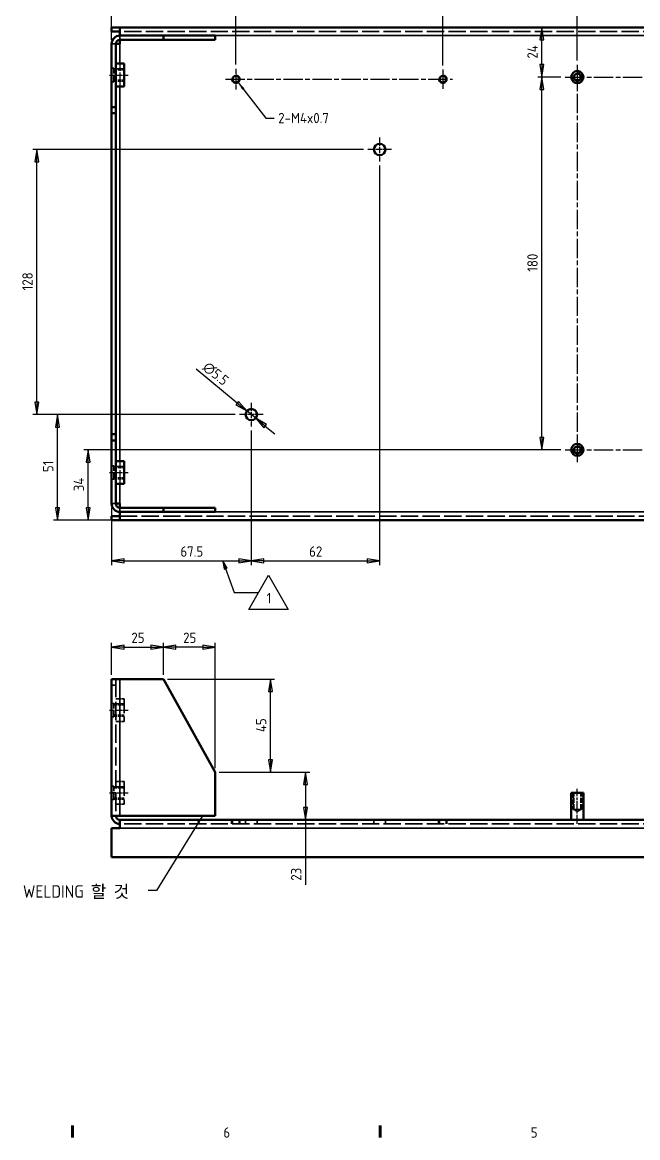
# Model space of a CAD drawing. Header units: millimetres. Extents: x 0 to 1188, y 0 to 840.
# Drawn here: x 273 to 570, y 14 to 553 of the extents above; entities that cross this region are included whole.
import ezdxf

# ---------------------------------------------------------------- set-up
doc = ezdxf.new("R2010")
doc.units = ezdxf.units.MM
doc.header["$LTSCALE"] = 2
doc.linetypes.add('CHAIN', pattern=[0.3543, 0.2362, -0.0295, 0.0591, -0.0295])
doc.linetypes.add('DASHED', pattern=[0.2067, 0.1654, -0.0413])
doc.layers.get('0').update_dxf_attribs({"lineweight": 25})
for name, color, linetype, lineweight in [('가려진 것(ISO)', 5, 'DASHED', 35), ('가려진 좁은 것(ISO)', 5, 'DASHED', 25), ('가시적인 것(ISO)', 7, 'Continuous', 50), ('가시적인 좁은 것(ISO)', 1, 'Continuous', 35), ('경계(ISO)', 7, 'Continuous', 70), ('기호(ISO)', 7, 'Continuous', 25), ('중심 표식(ISO)', 1, 'Continuous', 25), ('중심선(ISO)', 1, 'Continuous', 25), ('치수(ISO)', 7, 'Continuous', 25)]:
    doc.layers.add(name, color=color, linetype=linetype, lineweight=lineweight)
doc.styles.add('ISO ProportionalPSTEK', font='isocp.shx')
doc.dimstyles.new('PSTEK', dxfattribs={"dimscale": 2, "dimtxt": 2.5, "dimasz": 3, "dimexe": 1, "dimexo": 1, "dimgap": 1, "dimtad": 1, "dimrnd": 1e-08, "dimdsep": 46, "dimtxsty": 'ISO ProportionalPSTEK', "dimblk": 'Filled-1', "dimcen": 0.09, "dimdle": 10, "dimclrd": 3, "dimclre": 3, "dimclrt": 1, "dimadec": 1, "dimazin": 2, "dimtfac": 1, "dimtmove": 0, "dimatfit": 3, "dimfxl": 0, "dimtolj": 1, "dimlwd": -1, "dimlwe": -1, "dimarcsym": 0})
doc.dimstyles.new('PSTEK$7', dxfattribs={"dimscale": 2, "dimtxt": 2.5, "dimasz": 2, "dimexe": 1, "dimexo": 1, "dimgap": 1, "dimtad": 1, "dimrnd": 1e-08, "dimdsep": 46, "dimtxsty": 'ISO ProportionalPSTEK', "dimblk": 'Filled-1', "dimcen": 0.09, "dimdle": 10, "dimclrd": 3, "dimclre": 3, "dimclrt": 1, "dimadec": 1, "dimazin": 2, "dimtfac": 1, "dimtmove": 0, "dimatfit": 3, "dimfxl": 0, "dimtolj": 1, "dimlwd": -1, "dimlwe": -1, "dimarcsym": 0})

# ---------------------------------------------------------------- blocks, each defined once
blk = doc.blocks.new('경계 Default Border')
at = {"layer": '경계(ISO)'}
for p, q in [((148.5, 10), (148.5, 7.1)), ((222.75, 10), (222.75, 7.1))]:
    blk.add_line(p, q, dxfattribs=at)
at = {"layer": '경계(ISO)', "color": 1, "char_height": 2.5, "attachment_point": 7, "style": 'ISO ProportionalPSTEK'}
for s, insert in [('6', (184.91, 7.08)), ('5', (259.16, 7.08))]:
    blk.add_mtext(s, dxfattribs=dict(at, insert=insert))
blk = doc.blocks.new('Filled-1')
at = {"color": 0}
for p, q in [((0, 0), (-1, 0.167)), ((-1, 0.167), (-1, -0.167)), ((-1, 0), (0, 0)), ((-1, -0.167), (0, 0))]:
    blk.add_line(p, q, dxfattribs=at)
at = {"color": 0, "flags": 128}
blk.add_lwpolyline([(-1, -0.167), (0, 0)], dxfattribs=at)
at = {"color": 0}
blk.add_solid([(-1, -0.167), (0, 0), (-1, 0.167), (-1, -0.167)], dxfattribs=at)
blk = doc.blocks.new('*D14')
at = {"layer": 'Defpoints', "color": 0}
for p in [(540.82, 566.3), (315.82, 542.35), (540.82, 532.3)]:
    blk.add_point(p, dxfattribs=at)
at = {"layer": '치수(ISO)', "color": 3}
for p, q in [((315.82, 544.35), (315.82, 568.3)), ((321.82, 566.3), (534.82, 566.3)), ((540.82, 534.3), (540.82, 568.3))]:
    blk.add_line(p, q, dxfattribs=at)
at = {"layer": '치수(ISO)', "color": 3, "xscale": 6, "yscale": 6, "zscale": 6, "rotation": 180}
blk.add_blockref('Filled-1', (315.82, 566.3), dxfattribs=at)
at = {"layer": '치수(ISO)', "color": 3, "xscale": 6, "yscale": 6, "zscale": 6}
blk.add_blockref('Filled-1', (540.82, 566.3), dxfattribs=at)
at = {"layer": '치수(ISO)', "color": 1, "insert": (423.65, 573.3), "char_height": 5, "attachment_point": 1, "style": 'ISO ProportionalPSTEK'}
blk.add_mtext('\\A1;225', dxfattribs=at)
blk = doc.blocks.new('*D15')
at = {"layer": 'Defpoints', "color": 0}
for p in [(587.82, 566.3), (540.82, 532.3), (587.82, 482.3)]:
    blk.add_point(p, dxfattribs=at)
at = {"layer": '치수(ISO)', "color": 3}
for p, q in [((540.82, 534.3), (540.82, 568.3)), ((546.82, 566.3), (581.82, 566.3)), ((587.82, 484.3), (587.82, 568.3))]:
    blk.add_line(p, q, dxfattribs=at)
at = {"layer": '치수(ISO)', "color": 3, "xscale": 6, "yscale": 6, "zscale": 6, "rotation": 180}
blk.add_blockref('Filled-1', (540.82, 566.3), dxfattribs=at)
at = {"layer": '치수(ISO)', "color": 3, "xscale": 6, "yscale": 6, "zscale": 6}
blk.add_blockref('Filled-1', (587.82, 566.3), dxfattribs=at)
at = {"layer": '치수(ISO)', "color": 1, "insert": (554.34, 573.3), "char_height": 5, "attachment_point": 1, "style": 'ISO ProportionalPSTEK'}
blk.add_mtext('\\A1;47', dxfattribs=at)
blk = doc.blocks.new('*D27')
at = {"layer": 'Defpoints', "color": 0}
for p in [(304.48, 346.35), (534.87, 346.35), (319.82, 312.35)]:
    blk.add_point(p, dxfattribs=at)
at = {"layer": '치수(ISO)', "color": 3}
for p, q in [((532.87, 346.35), (302.48, 346.35)), ((304.48, 318.35), (304.48, 340.35)), ((317.82, 312.35), (302.48, 312.35))]:
    blk.add_line(p, q, dxfattribs=at)
at = {"layer": '치수(ISO)', "color": 3, "xscale": 6, "yscale": 6, "zscale": 6}
for p, rotation in [((304.48, 346.35), 90), ((304.48, 312.35), 270)]:
    blk.add_blockref('Filled-1', p, dxfattribs=dict(at, rotation=rotation))
at = {"layer": '치수(ISO)', "color": 1, "insert": (297.48, 326.35), "char_height": 5, "attachment_point": 1, "rotation": 90, "style": 'ISO ProportionalPSTEK'}
blk.add_mtext('\\A1;34', dxfattribs=at)
blk = doc.blocks.new('*D28')
at = {"layer": 'Defpoints', "color": 0}
for p in [(319.82, 550.35), (523.66, 550.35), (534.87, 526.35)]:
    blk.add_point(p, dxfattribs=at)
at = {"layer": '치수(ISO)', "color": 3}
for p, q in [((523.66, 532.35), (523.66, 544.35)), ((532.87, 526.35), (521.66, 526.35))]:
    blk.add_line(p, q, dxfattribs=at)
at = {"layer": '치수(ISO)', "color": 3, "xscale": 6, "yscale": 6, "zscale": 6}
for p, rotation in [((523.66, 550.35), 90), ((523.66, 526.35), 270)]:
    blk.add_blockref('Filled-1', p, dxfattribs=dict(at, rotation=rotation))
at = {"layer": '치수(ISO)', "color": 1, "insert": (516.66, 535.29), "char_height": 5, "attachment_point": 1, "rotation": 90, "style": 'ISO ProportionalPSTEK'}
blk.add_mtext('\\A1;24', dxfattribs=at)
blk = doc.blocks.new('*D29')
at = {"layer": 'Defpoints', "color": 0}
for p in [(523.66, 526.35), (534.87, 526.35), (534.87, 346.35)]:
    blk.add_point(p, dxfattribs=at)
at = {"layer": '치수(ISO)', "color": 3}
for p, q in [((532.87, 526.35), (521.66, 526.35)), ((523.66, 352.35), (523.66, 520.35)), ((532.87, 346.35), (521.66, 346.35))]:
    blk.add_line(p, q, dxfattribs=at)
at = {"layer": '치수(ISO)', "color": 3, "xscale": 6, "yscale": 6, "zscale": 6}
for p, rotation in [((523.66, 526.35), 90), ((523.66, 346.35), 270)]:
    blk.add_blockref('Filled-1', p, dxfattribs=dict(at, rotation=rotation))
at = {"layer": '치수(ISO)', "color": 1, "insert": (516.66, 432.35), "char_height": 5, "attachment_point": 1, "rotation": 90, "style": 'ISO ProportionalPSTEK'}
blk.add_mtext('\\A1;180', dxfattribs=at)
blk = doc.blocks.new('*D41')
at = {"layer": 'Defpoints', "color": 0}
for p in [(340.82, 251.06), (315.82, 235.65), (340.82, 235.65)]:
    blk.add_point(p, dxfattribs=at)
at = {"layer": '치수(ISO)', "color": 3}
for p, q in [((315.82, 237.65), (315.82, 253.06)), ((321.82, 251.06), (334.82, 251.06)), ((340.82, 237.65), (340.82, 253.06))]:
    blk.add_line(p, q, dxfattribs=at)
at = {"layer": '치수(ISO)', "color": 3, "xscale": 6, "yscale": 6, "zscale": 6, "rotation": 180}
blk.add_blockref('Filled-1', (315.82, 251.06), dxfattribs=at)
at = {"layer": '치수(ISO)', "color": 3, "xscale": 6, "yscale": 6, "zscale": 6}
blk.add_blockref('Filled-1', (340.82, 251.06), dxfattribs=at)
at = {"layer": '치수(ISO)', "color": 1, "insert": (325.4, 258.07), "char_height": 5, "attachment_point": 1, "style": 'ISO ProportionalPSTEK'}
blk.add_mtext('\\A1;25', dxfattribs=at)
blk = doc.blocks.new('*D42')
at = {"layer": 'Defpoints', "color": 0}
for p in [(340.82, 251.06), (340.82, 235.65), (365.82, 190.65)]:
    blk.add_point(p, dxfattribs=at)
at = {"layer": '치수(ISO)', "color": 3}
for p, q in [((340.82, 237.65), (340.82, 253.06)), ((359.82, 251.06), (346.82, 251.06)), ((365.82, 192.65), (365.82, 253.06))]:
    blk.add_line(p, q, dxfattribs=at)
at = {"layer": '치수(ISO)', "color": 3, "xscale": 6, "yscale": 6, "zscale": 6, "rotation": 180}
blk.add_blockref('Filled-1', (340.82, 251.06), dxfattribs=at)
at = {"layer": '치수(ISO)', "color": 3, "xscale": 6, "yscale": 6, "zscale": 6}
blk.add_blockref('Filled-1', (365.82, 251.06), dxfattribs=at)
at = {"layer": '치수(ISO)', "color": 1, "insert": (350.4, 258.07), "char_height": 5, "attachment_point": 1, "style": 'ISO ProportionalPSTEK'}
blk.add_mtext('\\A1;25', dxfattribs=at)
blk = doc.blocks.new('*D43')
at = {"layer": 'Defpoints', "color": 0}
for p in [(340.82, 235.65), (392.58, 235.65), (365.82, 190.65)]:
    blk.add_point(p, dxfattribs=at)
at = {"layer": '치수(ISO)', "color": 3}
for p, q in [((342.82, 235.65), (394.58, 235.65)), ((392.58, 196.65), (392.58, 229.65)), ((367.82, 190.65), (394.58, 190.65))]:
    blk.add_line(p, q, dxfattribs=at)
at = {"layer": '치수(ISO)', "color": 3, "xscale": 6, "yscale": 6, "zscale": 6}
for p, rotation in [((392.58, 235.65), 90), ((392.58, 190.65), 270)]:
    blk.add_blockref('Filled-1', p, dxfattribs=dict(at, rotation=rotation))
at = {"layer": '치수(ISO)', "color": 1, "insert": (385.58, 210.05), "char_height": 5, "attachment_point": 1, "rotation": 90, "style": 'ISO ProportionalPSTEK'}
blk.add_mtext('\\A1;45', dxfattribs=at)
blk = doc.blocks.new('*D44')
at = {"layer": 'Defpoints', "color": 0}
for p in [(365.82, 190.65), (409.52, 190.65), (401.47, 167.65)]:
    blk.add_point(p, dxfattribs=at)
at = {"layer": '치수(ISO)', "color": 3}
for p, q in [((367.82, 190.65), (411.52, 190.65)), ((409.52, 184.65), (409.52, 173.65)), ((409.52, 167.65), (409.52, 136.25))]:
    blk.add_line(p, q, dxfattribs=at)
at = {"layer": '치수(ISO)', "color": 3, "xscale": 6, "yscale": 6, "zscale": 6}
for p, rotation in [((409.52, 190.65), 90), ((409.52, 167.65), 270)]:
    blk.add_blockref('Filled-1', p, dxfattribs=dict(at, rotation=rotation))
at = {"layer": '치수(ISO)', "color": 1, "insert": (402.52, 138.25), "char_height": 5, "attachment_point": 1, "rotation": 90, "style": 'ISO ProportionalPSTEK'}
blk.add_mtext('\\A1;23', dxfattribs=at)
blk = doc.blocks.new('*D48')
at = {"layer": 'Defpoints', "color": 0}
for p in [(1075.82, 597.89), (315.82, 550.35), (1075.82, 548.35)]:
    blk.add_point(p, dxfattribs=at)
at = {"layer": '치수(ISO)', "color": 3}
for p, q in [((315.82, 552.35), (315.82, 599.89)), ((1075.82, 550.35), (1075.82, 599.89)), ((321.82, 597.89), (1069.82, 597.89))]:
    blk.add_line(p, q, dxfattribs=at)
at = {"layer": '치수(ISO)', "color": 3, "xscale": 6, "yscale": 6, "zscale": 6, "rotation": 180}
blk.add_blockref('Filled-1', (315.82, 597.89), dxfattribs=at)
at = {"layer": '치수(ISO)', "color": 3, "xscale": 6, "yscale": 6, "zscale": 6}
blk.add_blockref('Filled-1', (1075.82, 597.89), dxfattribs=at)
at = {"layer": '치수(ISO)', "color": 1, "insert": (611.32, 604.89), "char_height": 5, "attachment_point": 1, "style": 'ISO ProportionalPSTEK'}
blk.add_mtext('\\A1;760', dxfattribs=at)
blk = doc.blocks.new('*D62')
at = {"layer": 'Defpoints', "color": 0}
for p in [(383.32, 357.6), (315.82, 320.35), (383.32, 292.72)]:
    blk.add_point(p, dxfattribs=at)
at = {"layer": '치수(ISO)', "color": 3}
for p, q in [((383.32, 355.6), (383.32, 290.72)), ((315.82, 318.35), (315.82, 290.72)), ((321.82, 292.72), (377.32, 292.72))]:
    blk.add_line(p, q, dxfattribs=at)
at = {"layer": '치수(ISO)', "color": 3, "xscale": 6, "yscale": 6, "zscale": 6, "rotation": 180}
blk.add_blockref('Filled-1', (315.82, 292.72), dxfattribs=at)
at = {"layer": '치수(ISO)', "color": 3, "xscale": 6, "yscale": 6, "zscale": 6}
blk.add_blockref('Filled-1', (383.32, 292.72), dxfattribs=at)
at = {"layer": '치수(ISO)', "color": 1, "insert": (349.06, 299.72), "char_height": 5, "attachment_point": 1, "style": 'ISO ProportionalPSTEK'}
blk.add_mtext('\\A1;67.5', dxfattribs=at)
blk = doc.blocks.new('*D63')
at = {"layer": 'Defpoints', "color": 0}
for p in [(445.32, 485.6), (383.32, 357.6), (445.32, 292.72)]:
    blk.add_point(p, dxfattribs=at)
at = {"layer": '치수(ISO)', "color": 3}
for p, q in [((445.32, 483.6), (445.32, 290.72)), ((383.32, 355.6), (383.32, 290.72)), ((389.32, 292.72), (439.32, 292.72))]:
    blk.add_line(p, q, dxfattribs=at)
at = {"layer": '치수(ISO)', "color": 3, "xscale": 6, "yscale": 6, "zscale": 6, "rotation": 180}
blk.add_blockref('Filled-1', (383.32, 292.72), dxfattribs=at)
at = {"layer": '치수(ISO)', "color": 3, "xscale": 6, "yscale": 6, "zscale": 6}
blk.add_blockref('Filled-1', (445.32, 292.72), dxfattribs=at)
at = {"layer": '치수(ISO)', "color": 1, "insert": (411.27, 299.72), "char_height": 5, "attachment_point": 1, "style": 'ISO ProportionalPSTEK'}
blk.add_mtext('\\A1;62', dxfattribs=at)
blk = doc.blocks.new('*D64')
at = {"layer": 'Defpoints', "color": 0}
for p in [(289.69, 363.35), (377.57, 363.35), (315.82, 312.35)]:
    blk.add_point(p, dxfattribs=at)
at = {"layer": '치수(ISO)', "color": 3}
for p, q in [((375.57, 363.35), (287.69, 363.35)), ((289.69, 318.35), (289.69, 357.35)), ((313.82, 312.35), (287.69, 312.35))]:
    blk.add_line(p, q, dxfattribs=at)
at = {"layer": '치수(ISO)', "color": 3, "xscale": 6, "yscale": 6, "zscale": 6}
for p, rotation in [((289.69, 363.35), 90), ((289.69, 312.35), 270)]:
    blk.add_blockref('Filled-1', p, dxfattribs=dict(at, rotation=rotation))
at = {"layer": '치수(ISO)', "color": 1, "insert": (282.69, 335.6), "char_height": 5, "attachment_point": 1, "rotation": 90, "style": 'ISO ProportionalPSTEK'}
blk.add_mtext('\\A1;51', dxfattribs=at)
blk = doc.blocks.new('*D65')
at = {"layer": 'Defpoints', "color": 0}
for p in [(279.69, 491.35), (439.57, 491.35), (377.57, 363.35)]:
    blk.add_point(p, dxfattribs=at)
at = {"layer": '치수(ISO)', "color": 3}
for p, q in [((437.57, 491.35), (277.69, 491.35)), ((279.69, 369.35), (279.69, 485.35)), ((375.57, 363.35), (277.69, 363.35))]:
    blk.add_line(p, q, dxfattribs=at)
at = {"layer": '치수(ISO)', "color": 3, "xscale": 6, "yscale": 6, "zscale": 6}
for p, rotation in [((279.69, 491.35), 90), ((279.69, 363.35), 270)]:
    blk.add_blockref('Filled-1', p, dxfattribs=dict(at, rotation=rotation))
at = {"layer": '치수(ISO)', "color": 1, "insert": (272.69, 423.35), "char_height": 5, "attachment_point": 1, "rotation": 90, "style": 'ISO ProportionalPSTEK'}
blk.add_mtext('\\A1;128', dxfattribs=at)
blk = doc.blocks.new('*D66')
at = {"layer": 'Defpoints', "color": 0}
for p in [(381.19, 365.1), (385.44, 361.61)]:
    blk.add_point(p, dxfattribs=at)
at = {"layer": '치수(ISO)', "color": 3}
for p, q in [((376.55, 368.91), (356.66, 385.24)), ((385.44, 361.61), (381.19, 365.1)), ((390.08, 357.8), (394.72, 354))]:
    blk.add_line(p, q, dxfattribs=at)
at = {"layer": '치수(ISO)', "color": 3, "xscale": 6, "yscale": 6, "zscale": 6}
for p, rotation in [((381.19, 365.1), 320.6194264387861), ((385.44, 361.61), 140.6194264387861)]:
    blk.add_blockref('Filled-1', p, dxfattribs=dict(at, rotation=rotation))
at = {"layer": '치수(ISO)', "color": 1, "insert": (362.64, 389.38), "char_height": 5, "attachment_point": 1, "rotation": 320.6194, "style": 'ISO ProportionalPSTEK'}
blk.add_mtext('\\A1;∅5.5', dxfattribs=at)
blk = doc.blocks.new('*D70')
at = {"layer": 'Defpoints', "color": 0}
for p in [(375.82, 582.63), (315.82, 542.35), (375.82, 530.35)]:
    blk.add_point(p, dxfattribs=at)
at = {"layer": '치수(ISO)', "color": 3}
for p, q in [((315.82, 544.35), (315.82, 584.63)), ((321.82, 582.63), (369.82, 582.63)), ((375.82, 532.35), (375.82, 584.63))]:
    blk.add_line(p, q, dxfattribs=at)
at = {"layer": '치수(ISO)', "color": 3, "xscale": 6, "yscale": 6, "zscale": 6, "rotation": 180}
blk.add_blockref('Filled-1', (315.82, 582.63), dxfattribs=at)
at = {"layer": '치수(ISO)', "color": 3, "xscale": 6, "yscale": 6, "zscale": 6}
blk.add_blockref('Filled-1', (375.82, 582.63), dxfattribs=at)
at = {"layer": '치수(ISO)', "color": 1, "insert": (342.92, 589.63), "char_height": 5, "attachment_point": 1, "style": 'ISO ProportionalPSTEK'}
blk.add_mtext('\\A1;60', dxfattribs=at)
blk = doc.blocks.new('*D71')
at = {"layer": 'Defpoints', "color": 0}
for p in [(475.82, 582.63), (375.82, 530.35), (475.82, 529.97)]:
    blk.add_point(p, dxfattribs=at)
at = {"layer": '치수(ISO)', "color": 3}
for p, q in [((375.82, 532.35), (375.82, 584.63)), ((381.82, 582.63), (469.82, 582.63)), ((475.82, 531.97), (475.82, 584.63))]:
    blk.add_line(p, q, dxfattribs=at)
at = {"layer": '치수(ISO)', "color": 3, "xscale": 6, "yscale": 6, "zscale": 6, "rotation": 180}
blk.add_blockref('Filled-1', (375.82, 582.63), dxfattribs=at)
at = {"layer": '치수(ISO)', "color": 3, "xscale": 6, "yscale": 6, "zscale": 6}
blk.add_blockref('Filled-1', (475.82, 582.63), dxfattribs=at)
at = {"layer": '치수(ISO)', "color": 1, "insert": (421.82, 589.63), "char_height": 5, "attachment_point": 1, "style": 'ISO ProportionalPSTEK'}
blk.add_mtext('\\A1;100', dxfattribs=at)
blk = doc.blocks.new('리비전 태그1')
at = {"layer": '기호(ISO)', "color": 3}
for p, q in [((185.44, 144.48), (184.77, 146.36)), ((185.82, 144.61), (184.77, 146.36)), ((184.77, 146.36), (185.07, 144.34)), ((185.07, 144.34), (185.82, 144.61)), ((185.44, 144.48), (187.49, 138.75)), ((187.49, 138.75), (193.42, 138.75))]:
    blk.add_line(p, q, dxfattribs=at)
at = {"layer": '기호(ISO)'}
for p, q in [((191.04, 134.63), (195.8, 142.88)), ((195.8, 142.88), (200.56, 134.63)), ((200.56, 134.63), (191.04, 134.63))]:
    blk.add_line(p, q, dxfattribs=at)
at = {"layer": '기호(ISO)', "color": 3, "flags": 128}
blk.add_lwpolyline([(185.82, 144.61), (184.77, 146.36)], dxfattribs=at)
at = {"layer": '기호(ISO)', "color": 3}
blk.add_solid([(185.82, 144.61), (184.77, 146.36), (185.07, 144.34), (185.82, 144.61)], dxfattribs=at)
at = {"layer": '기호(ISO)', "color": 1, "insert": (195.37, 136.13), "char_height": 2.5, "attachment_point": 7, "style": 'ISO ProportionalPSTEK'}
blk.add_mtext('1', dxfattribs=at)

msp = doc.modelspace()

# ---------------------------------------------------------------- linework, layer by layer
at = {"layer": '가려진 것(ISO)', "ltscale": 25.264742}
for p, q in [((1071.817, 548.354), (319.817, 548.354)), ((319.817, 314.354), (1071.817, 314.354)), ((1071.817, 165.654), (319.817, 165.654))]:
    msp.add_line(p, q, dxfattribs=at)
at = {"layer": '가려진 것(ISO)', "ltscale": 1.904597}
for p, q in [((319.817, 546.354), (319.817, 544.354)), ((317.817, 542.354), (315.817, 542.354)), ((317.817, 320.354), (315.817, 320.354)), ((319.817, 318.354), (319.817, 316.354)), ((317.817, 232.654), (315.817, 232.654)), ((315.817, 180.654), (317.817, 180.654)), ((373.817, 167.654), (373.817, 165.654)), ((374.196, 165.654), (374.196, 167.654)), ((377.438, 165.654), (377.438, 167.654)), ((377.817, 165.654), (377.817, 167.654)), ((380.567, 165.654), (380.567, 167.654)), ((386.067, 165.654), (386.067, 167.654)), ((442.567, 165.654), (442.567, 167.654)), ((448.067, 165.654), (448.067, 167.654)), ((473.817, 167.654), (473.817, 165.654)), ((474.196, 165.654), (474.196, 167.654)), ((477.438, 165.654), (477.438, 167.654)), ((477.817, 165.654), (477.817, 167.654))]:
    msp.add_line(p, q, dxfattribs=at)
at = {"layer": '가려진 것(ISO)', "ltscale": 0.952248}
for p, q in [((316.817, 530.604), (315.817, 530.604)), ((316.817, 524.104), (315.817, 524.104)), ((316.817, 338.604), (315.817, 338.604)), ((316.817, 332.104), (315.817, 332.104)), ((316.817, 223.904), (315.817, 223.904)), ((316.817, 217.404), (315.817, 217.404)), ((316.817, 183.904), (315.817, 183.904)), ((316.817, 177.404), (315.817, 177.404))]:
    msp.add_line(p, q, dxfattribs=at)
at = {"layer": '가려진 것(ISO)', "ltscale": 9.723544}
for p, q in [((316.817, 524.104), (316.817, 530.604)), ((316.817, 332.104), (316.817, 338.604)), ((316.817, 217.404), (316.817, 223.904)), ((316.817, 177.404), (316.817, 183.904))]:
    msp.add_line(p, q, dxfattribs=at)
at = {"layer": '가려진 것(ISO)', "ltscale": 4.761642}
for p, q in [((321.817, 530.354), (316.817, 530.354)), ((316.817, 529.812), (321.817, 529.812)), ((316.817, 524.895), (321.817, 524.895)), ((316.817, 524.354), (321.817, 524.354)), ((321.817, 338.354), (316.817, 338.354)), ((316.817, 337.812), (321.817, 337.812)), ((316.817, 332.895), (321.817, 332.895)), ((316.817, 332.354), (321.817, 332.354)), ((321.817, 223.654), (316.817, 223.654)), ((316.817, 223.113), (321.817, 223.113)), ((316.817, 218.196), (321.817, 218.196)), ((316.817, 217.654), (321.817, 217.654)), ((321.817, 183.654), (316.817, 183.654)), ((316.817, 183.113), (321.817, 183.113)), ((316.817, 178.196), (321.817, 178.196)), ((316.817, 177.654), (321.817, 177.654))]:
    msp.add_line(p, q, dxfattribs=at)
at = {"layer": '가려진 것(ISO)', "ltscale": 26.608612}
msp.add_line((317.817, 235.654), (317.817, 169.654), dxfattribs=at)
at = {"layer": '가려진 것(ISO)', "ltscale": 3.809293}
for p, q in [((317.817, 226.154), (321.817, 226.154)), ((317.817, 215.154), (321.817, 215.154)), ((317.817, 186.154), (321.817, 186.154)), ((317.817, 175.154), (321.817, 175.154))]:
    msp.add_line(p, q, dxfattribs=at)
at = {"layer": '가려진 것(ISO)', "ltscale": 20.898355}
for p, q in [((321.817, 226.154), (321.817, 215.154)), ((321.817, 186.154), (321.817, 175.154))]:
    msp.add_line(p, q, dxfattribs=at)
at = {"layer": '가려진 것(ISO)', "ltscale": 7.618686}
for p, q in [((538.817, 180.654), (538.817, 172.654)), ((539.196, 172.654), (539.196, 180.654)), ((542.438, 172.654), (542.438, 180.654)), ((542.817, 172.654), (542.817, 180.654))]:
    msp.add_line(p, q, dxfattribs=at)
at = {"layer": '가려진 것(ISO)', "ltscale": 5.983681}
msp.add_line((542.817, 172.654), (538.817, 172.654), dxfattribs=at)
at = {"layer": '가려진 것(ISO)', "ltscale": 1.800898}
for q in [(539.196, 172.654), (542.438, 172.654)]:
    msp.add_line((540.817, 171.68), q, dxfattribs=at)
at = {"layer": '가려진 좁은 것(ISO)', "ltscale": 10.475731}
for p, q in [((319.817, 532.854), (319.817, 521.854)), ((319.817, 340.854), (319.817, 329.854))]:
    msp.add_line(p, q, dxfattribs=at)
at = {"layer": '가시적인 것(ISO)'}
for p, q in [((315.817, 548.354), (315.817, 550.354)), ((315.817, 550.354), (319.817, 550.354)), ((319.817, 546.354), (319.817, 550.354)), ((319.817, 550.354), (1071.817, 550.354)), ((319.817, 548.354), (315.817, 548.354)), ((340.817, 546.354), (319.817, 546.354)), ((319.817, 544.354), (319.817, 542.354)), ((340.817, 544.354), (319.817, 544.354)), ((340.817, 544.354), (340.817, 546.354)), ((340.817, 546.354), (365.817, 546.354)), ((365.817, 544.354), (340.817, 544.354)), ((365.817, 546.354), (365.817, 544.354)), ((315.817, 542.354), (315.817, 511.854)), ((317.817, 542.354), (317.817, 511.854)), ((319.817, 542.354), (317.817, 542.354)), ((317.817, 532.854), (321.817, 532.854)), ((321.817, 532.854), (321.817, 521.854)), ((317.817, 521.854), (321.817, 521.854)), ((317.817, 511.854), (315.817, 511.854)), ((315.817, 511.854), (315.817, 508.854)), ((317.817, 508.854), (317.817, 511.854)), ((315.817, 508.854), (317.817, 508.854)), ((315.817, 353.854), (315.817, 508.854)), ((317.817, 508.854), (317.817, 353.854)), ((315.817, 353.854), (315.817, 350.854)), ((317.817, 353.854), (315.817, 353.854)), ((315.817, 350.854), (317.817, 350.854)), ((315.817, 350.854), (315.817, 320.354)), ((317.817, 350.854), (317.817, 353.854)), ((317.817, 350.854), (317.817, 320.354)), ((317.817, 340.854), (321.817, 340.854)), ((321.817, 340.854), (321.817, 329.854)), ((317.817, 329.854), (321.817, 329.854)), ((317.817, 320.354), (319.817, 320.354)), ((319.817, 320.354), (319.817, 318.354)), ((340.817, 318.354), (319.817, 318.354)), ((340.817, 318.354), (365.817, 318.354)), ((340.817, 316.354), (340.817, 318.354)), ((365.817, 318.354), (365.817, 316.354)), ((315.817, 314.354), (319.817, 314.354)), ((315.817, 312.354), (315.817, 314.354)), ((319.817, 312.354), (319.817, 316.354)), ((319.817, 316.354), (340.817, 316.354)), ((365.817, 316.354), (340.817, 316.354)), ((319.817, 312.354), (315.817, 312.354)), ((1071.817, 312.354), (319.817, 312.354)), ((315.817, 169.654), (315.817, 235.654)), ((319.817, 235.654), (315.817, 235.654)), ((319.817, 235.654), (340.817, 235.654)), ((365.817, 190.654), (340.817, 235.654)), ((365.817, 190.654), (365.817, 169.654)), ((537.867, 180.654), (543.767, 180.654)), ((537.867, 167.654), (537.867, 180.654)), ((543.767, 167.654), (543.767, 180.654)), ((315.817, 169.654), (319.817, 169.654)), ((365.817, 169.654), (319.817, 169.654)), ((319.817, 163.654), (319.817, 167.654)), ((319.817, 167.654), (1071.817, 167.654)), ((315.817, 149.654), (315.817, 163.654)), ((319.817, 163.654), (315.817, 163.654)), ((1075.817, 149.654), (315.817, 149.654))]:
    msp.add_line(p, q, dxfattribs=at)
for centre, radius in [((540.817, 526.354), 2.95), ((540.817, 526.354), 1.621), ((375.817, 525.354), 1.621), ((475.817, 525.354), 1.621), ((445.317, 491.354), 2.75), ((383.317, 363.354), 2.75), ((540.817, 346.354), 2.95), ((540.817, 346.354), 1.621)]:
    msp.add_circle(centre, radius, dxfattribs=at)
for centre, radius, start, end in [((319.817, 542.354), 4, 90, 180), ((319.817, 542.354), 2, 90, 180), ((319.817, 320.354), 4, 180, 270), ((319.817, 320.354), 2, 180, 270), ((319.817, 169.654), 4, 180, 270), ((319.817, 169.654), 2, 180, 270)]:
    msp.add_arc(centre, radius, start, end, dxfattribs=at)
at = {"layer": '가시적인 좁은 것(ISO)'}
for p, q in [((1071.817, 546.354), (365.817, 546.354)), ((319.817, 542.354), (319.817, 532.854)), ((319.817, 521.854), (319.817, 340.854)), ((319.817, 329.854), (319.817, 320.354)), ((365.817, 316.354), (1071.817, 316.354)), ((319.817, 235.654), (319.817, 169.654)), ((1071.817, 163.654), (319.817, 163.654))]:
    msp.add_line(p, q, dxfattribs=at)
for centre in [(540.817, 526.354), (375.817, 525.354), (475.817, 525.354), (540.817, 346.354)]:
    msp.add_arc(centre, 2, 170, 80, dxfattribs=at)
at = {"layer": '중심 표식(ISO)', "linetype": 'CHAIN', "ltscale": 5.555937}
msp.add_line((375.817, 530.354), (375.817, 520.354), dxfattribs=at)
at = {"layer": '중심 표식(ISO)', "linetype": 'CHAIN', "ltscale": 5.134789}
msp.add_line((475.817, 529.975), (475.817, 520.733), dxfattribs=at)
at = {"layer": '중심 표식(ISO)', "linetype": 'CHAIN', "ltscale": 6.611584}
for p, q in [((540.817, 532.304), (540.817, 520.404)), ((540.817, 352.304), (540.817, 340.404))]:
    msp.add_line(p, q, dxfattribs=at)
at = {"layer": '중심 표식(ISO)', "linetype": 'CHAIN', "ltscale": 6.389343}
for p, q in [((445.317, 497.104), (445.317, 485.604)), ((451.067, 491.354), (439.567, 491.354)), ((383.317, 369.104), (383.317, 357.604)), ((389.067, 363.354), (377.567, 363.354))]:
    msp.add_line(p, q, dxfattribs=at)
at = {"layer": '중심선(ISO)', "linetype": 'CHAIN', "ltscale": 19.757267}
for p, q in [((540.817, 532.304), (540.817, 340.404)), ((370.817, 525.354), (480.438, 525.354)), ((534.867, 526.354), (966.767, 526.354)), ((534.867, 346.354), (966.767, 346.354))]:
    msp.add_line(p, q, dxfattribs=at)
at = {"layer": '중심선(ISO)', "linetype": 'CHAIN', "ltscale": 5.000333}
for p, q in [((314.817, 527.354), (323.817, 527.354)), ((314.817, 335.354), (323.817, 335.354)), ((314.817, 220.654), (323.817, 220.654)), ((314.817, 180.654), (323.817, 180.654))]:
    msp.add_line(p, q, dxfattribs=at)
at = {"layer": '중심선(ISO)', "linetype": 'CHAIN', "ltscale": 9.445163}
msp.add_line((540.817, 165.654), (540.817, 182.654), dxfattribs=at)

# ---------------------------------------------------------------- block references
at = {"xscale": 2, "yscale": 2, "zscale": 2}
msp.add_blockref('경계 Default Border', (0, 0), dxfattribs=at)
at = {"layer": '기호(ISO)', "xscale": 2, "yscale": 2, "zscale": 2}
msp.add_blockref('리비전 태그1', (0, 0), dxfattribs=at)

# ---------------------------------------------------------------- texts
at = {"layer": '기호(ISO)', "color": 1, "insert": (396.321, 509.076), "char_height": 5, "width": 30.87181, "attachment_point": 1, "line_spacing_factor": 0.4375, "style": 'ISO ProportionalPSTEK'}
msp.add_mtext('{2-M4x0.7}', dxfattribs=at)
at = {"layer": '기호(ISO)', "color": 1, "insert": (272.993, 136.05), "char_height": 6, "width": 58.53397, "attachment_point": 1, "style": 'ISO ProportionalPSTEK'}
msp.add_mtext('{\\fISOCP|b0|i0;\\H6.0000;WELDING 할 것}', dxfattribs=at)

# ---------------------------------------------------------------- dimensions: what is measured, and where the dimension line sits
at = {"layer": '치수(ISO)', "color": 3}
for base, p1, p2, angle, override, picture, middle in [((1075.817, 597.887), (315.817, 550.354), (1075.817, 548.354), 180, {"dimdec": 2, "dimtp": 0, "dimtm": 0, "dimtdec": 2, "dimtofl": 0, "dimatfit": 1}, '*D48', (615.817, 597.887)), ((375.817, 582.626), (315.817, 542.354), (375.817, 530.354), 180, {"dimdec": 2, "dimtp": 0, "dimtm": 0, "dimtdec": 2, "dimtofl": 0, "dimatfit": 1}, '*D70', (345.817, 582.626)), ((475.817, 582.626), (375.817, 530.354), (475.817, 529.975), 180, {"dimdec": 2, "dimtp": 0, "dimtm": 0, "dimtdec": 2, "dimtofl": 0, "dimatfit": 1}, '*D71', (425.817, 582.626)), ((540.817, 566.304), (315.817, 542.354), (540.817, 532.304), 180, {"dimdec": 2, "dimblk2": 'Filled-1', "dimsah": 1, "dimtp": 0, "dimtm": 0, "dimtdec": 2, "dimtofl": 0, "dimatfit": 1}, '*D14', (428.317, 566.304)), ((587.817, 566.304), (540.817, 532.304), (587.817, 482.304), 180, {"dimdec": 2, "dimblk1": 'Filled-1', "dimblk2": 'Filled-1', "dimsah": 1, "dimtp": 0, "dimtm": 0, "dimtdec": 2, "dimtofl": 0, "dimatfit": 1}, '*D15', (557.337, 566.304)), ((523.664, 550.354), (534.867, 526.354), (319.817, 550.354), 90, {"dimdec": 2, "dimblk1": 'Filled-1', "dimsah": 1, "dimse2": 1, "dimtp": 0, "dimtm": 0, "dimtdec": 2, "dimtofl": 0, "dimatfit": 1}, '*D28', (523.664, 538.354)), ((523.664, 526.354), (534.867, 346.354), (534.867, 526.354), 90, {"dimdec": 2, "dimblk1": 'Filled-1', "dimblk2": 'Filled-1', "dimsah": 1, "dimtp": 0, "dimtm": 0, "dimtdec": 2, "dimtofl": 0, "dimatfit": 1}, '*D29', (523.664, 436.354)), ((279.692, 491.354), (377.567, 363.354), (439.567, 491.354), 90, {"dimdec": 2, "dimtp": 0, "dimtm": 0, "dimtdec": 2, "dimtofl": 0, "dimatfit": 1}, '*D65', (279.692, 427.354)), ((445.317, 292.717), (383.317, 357.604), (445.317, 485.604), 180, {"dimdec": 2, "dimtp": 0, "dimtm": 0, "dimtdec": 2, "dimtofl": 0, "dimatfit": 1}, '*D63', (414.317, 292.717)), ((289.692, 363.354), (315.817, 312.354), (377.567, 363.354), 90, {"dimdec": 2, "dimtp": 0, "dimtm": 0, "dimtdec": 2, "dimtofl": 0, "dimatfit": 1}, '*D64', (289.692, 337.854)), ((383.317, 292.717), (315.817, 320.354), (383.317, 357.604), 180, {"dimdec": 2, "dimtp": 0, "dimtm": 0, "dimtdec": 2, "dimtofl": 0, "dimatfit": 1}, '*D62', (354.567, 292.717)), ((304.476, 346.354), (319.817, 312.354), (534.867, 346.354), 90, {"dimdec": 2, "dimblk2": 'Filled-1', "dimsah": 1, "dimtp": 0, "dimtm": 0, "dimtdec": 2, "dimtofl": 0, "dimatfit": 1}, '*D27', (304.476, 329.354)), ((340.817, 251.065), (315.817, 235.654), (340.817, 235.654), 180, {"dimdec": 2, "dimtp": 0, "dimtm": 0, "dimtdec": 2, "dimtofl": 0, "dimatfit": 1}, '*D41', (328.317, 251.065)), ((340.817, 251.065), (365.817, 190.654), (340.817, 235.654), 180, {"dimdec": 2, "dimtp": 0, "dimtm": 0, "dimtdec": 2, "dimtofl": 0, "dimatfit": 1}, '*D42', (353.317, 251.065)), ((392.583, 235.654), (365.817, 190.654), (340.817, 235.654), 90, {"dimdec": 2, "dimtp": 0, "dimtm": 0, "dimtdec": 2, "dimtofl": 0, "dimatfit": 1}, '*D43', (392.583, 213.154)), ((409.521, 190.654), (401.469, 167.654), (365.817, 190.654), 90, {"dimdec": 2, "dimse1": 1, "dimtp": 0, "dimtm": 0, "dimtdec": 2, "dimtofl": 0, "dimatfit": 2}, '*D44', (409.521, 141.169))]:
    dim = msp.add_linear_dim(base=base, p1=p1, p2=p2, angle=angle, dimstyle='PSTEK', override=override, dxfattribs=at)
    dim.commit()
    dim.dimension.update_dxf_attribs({"geometry": picture, "text_midpoint": middle, "dimtype": 160})
dim = msp.add_diameter_dim_2p(p1=(385.443, 361.609), p2=(381.192, 365.099), dimstyle='PSTEK', override={"dimdec": 2, "dimlfac": 1, "dimtp": 0, "dimtm": 0, "dimtdec": 2, "dimatfit": 2}, dxfattribs=at)
dim.commit()
dim.dimension.update_dxf_attribs({"geometry": '*D66', "text_midpoint": (362.726, 380.256), "dimtype": 163})

# ---------------------------------------------------------------- leaders
at = {"layer": '기호(ISO)', "color": 3, "annotation_type": 0, "has_hookline": 1}
for points, hookline_direction, text_width in [([(376.999, 523.74), (390.321, 506.576), (394.321, 506.576)], 0, 26.127), ([(359.75, 169.654), (337.527, 133.55), (333.527, 133.55)], 1, 54.306)]:
    msp.add_leader(points, dimstyle='PSTEK$7', override={"dimtad": 0}, dxfattribs=dict(at, hookline_direction=hookline_direction, text_width=text_width))

doc.saveas('drawing.dxf')
